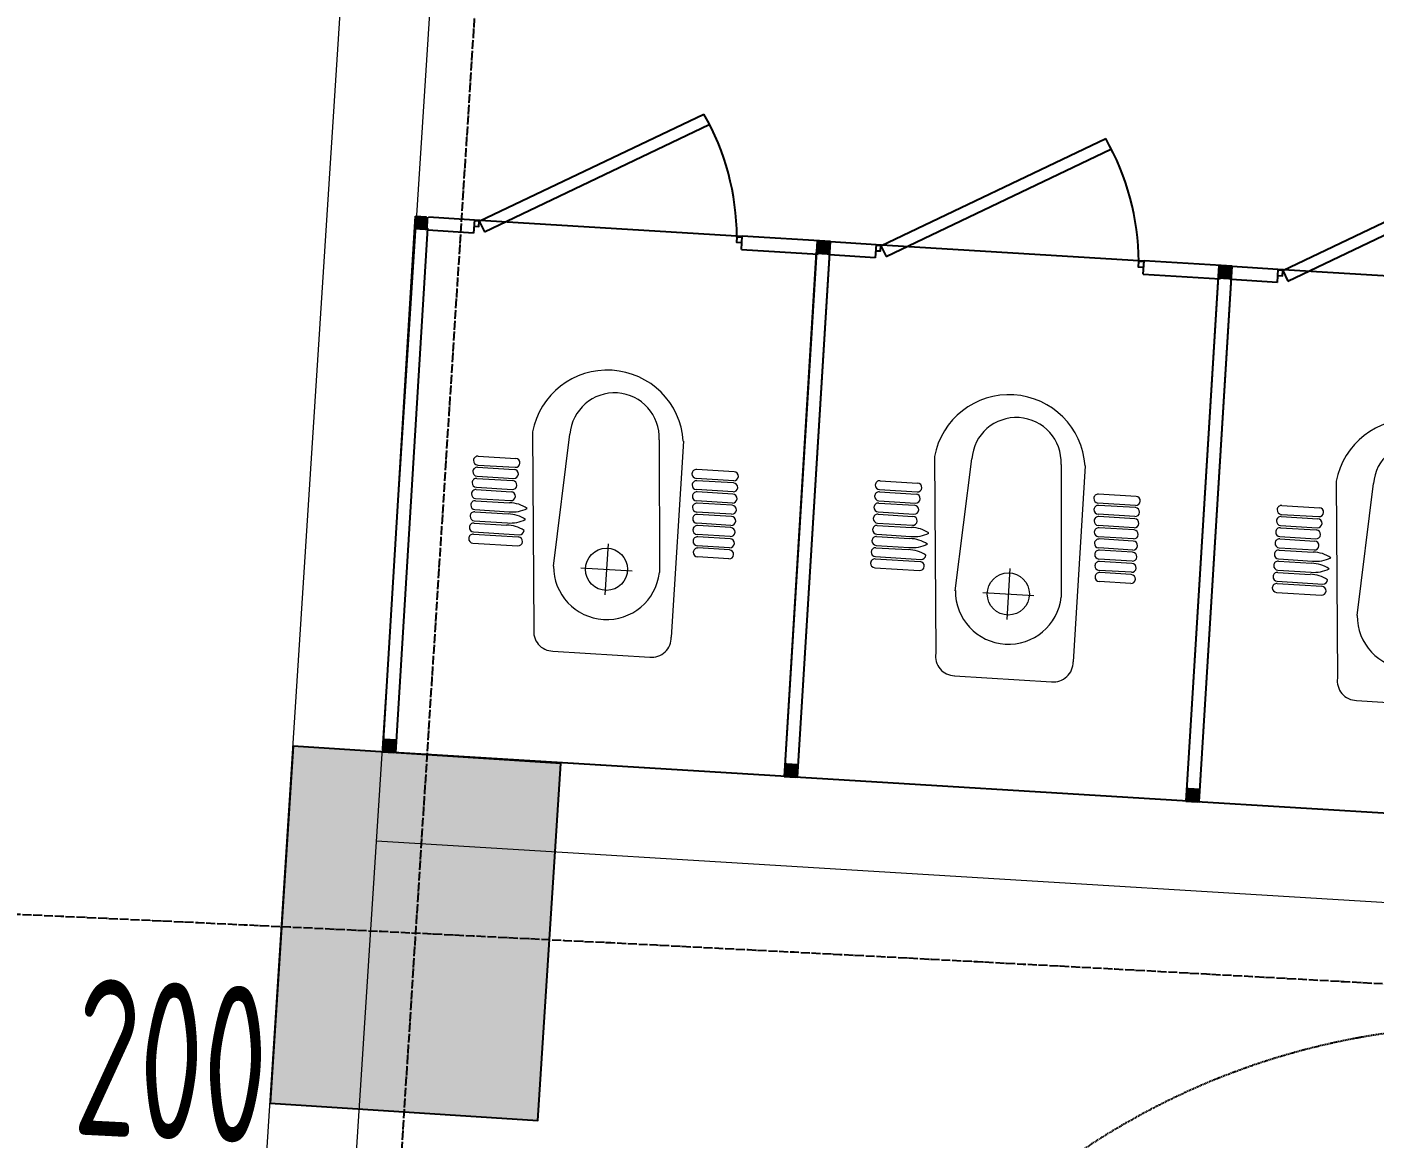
# Model space of a CAD drawing. Header units: millimetres. Extents: x 11677979 to 24947533, y -12764720 to -6308891.
# Drawn here: x 11792693 to 11795705, y -6390898 to -6388414 of the extents above; entities that cross this region are included whole.
import ezdxf

# ---------------------------------------------------------------- set-up
doc = ezdxf.new("R2010")
doc.units = ezdxf.units.MM
doc.header["$LTSCALE"] = 10
for name, pattern in [('A2-RD-F4$0$AUDIT_I_130807214254-2', [0]), ('A2-RG-AXIS$0$CENTER', [2, 1.25, -0.25, 0.25, -0.25]), ('A2-RG-AXIS$0$DOTE', [2.42, 2, -0.2, 0.02, -0.2]), ('A2-RI-F4$0$A2-RD-F4$0$AUDIT_I_130807214254-2', [0]), ('A2-RI-F4$0$A2-RG-AXIS$0$CENTER', [2, 1.25, -0.25, 0.25, -0.25]), ('A2-RI-F4$0$A2-RG-AXIS$0$DOTE', [2.42, 2, -0.2, 0.02, -0.2]), ('A2-RI-F4$0$A2-RV-F4$0$HIDDEN', [0.375, 0.25, -0.125]), ('A2-RV-F4$0$HIDDEN', [0.375, 0.25, -0.125])]:
    doc.linetypes.add(name, pattern=pattern)
for name, color, linetype in [('A2-RB-F4$0$$34$A-DIMS-100', 1, 'Continuous'), ('A2-RD-F4$0$A-1-1-X-toilel$0$A-FIXT', 55, 'Continuous'), ('A2-RD-F4$0$B1-WC-FIXT', 55, 'A2-RD-F4$0$AUDIT_I_130807214254-2'), ('A2-RG-AXIS$0$A-GRID', 1, 'A2-RG-AXIS$0$CENTER'), ('A2-RI-F4$0$A2-RB-F4$0$$34$A-DIMS-100', 1, 'Continuous'), ('A2-RI-F4$0$A2-RD-F4$0$A-1-1-X-toilel$0$A-FIXT', 55, 'Continuous'), ('A2-RI-F4$0$A2-RD-F4$0$B1-WC-FIXT', 55, 'A2-RI-F4$0$A2-RD-F4$0$AUDIT_I_130807214254-2'), ('A2-RI-F4$0$A2-RG-AXIS$0$A-GRID', 1, 'A2-RI-F4$0$A2-RG-AXIS$0$CENTER'), ('A2-RI-F4$0$A2-RS-F4$0$A-HATH-GRAY', 8, 'Continuous'), ('A2-RI-F4$0$A2-RS-F4$0$A-WALL-CONC', 6, 'Continuous'), ('A2-RI-F4$0$A2-RV-F4$0$A-SYMB', 4, 'Continuous'), ('A2-RS-F4$0$A-HATH-GRAY', 8, 'Continuous'), ('A2-RS-F4$0$A-WALL-CONC', 6, 'Continuous'), ('A2-RV-F4$0$A-SYMB', 4, 'Continuous')]:
    doc.layers.add(name, color=color, linetype=linetype)
doc.layers.add('A2-RI-F4$0$A-WALL', color=7, linetype='Continuous', lineweight=5)
doc.styles.add('A2-RB-F4$0$$0$XD2008', font='hzs.shx', dxfattribs={"width": 0.7, "bigfont": 'hztxt.shx'})
doc.styles.add('A2-RI-F4$0$A2-RB-F4$0$$0$XD2008', font='hzs.shx', dxfattribs={"width": 0.7, "bigfont": 'hztxt.shx'})
doc.dimstyles.new('A2-RB-F4$0$$0$XD100$0', dxfattribs={"dimscale": 100, "dimtxt": 3.5, "dimasz": 1, "dimexe": 1, "dimexo": 2, "dimgap": 0.5, "dimtad": 1, "dimdec": 0, "dimdsep": 46, "dimtxsty": 'A2-RB-F4$0$$0$XD2008', "dimblk1": 'A2-RB-F4$0$$20$_ArchTick', "dimblk2": 'A2-RB-F4$0$$20$_ArchTick', "dimsah": 1, "dimcen": 2.5, "dimclrt": 4, "dimaunit": 1, "dimadec": 0, "dimazin": 0, "dimtfac": 1, "dimtdec": 0, "dimtix": 1, "dimtmove": 2, "dimatfit": 3, "dimfxl": 0, "dimtolj": 1, "dimtzin": 0, "dimarcsym": 0})
doc.dimstyles.new('A2-RI-F4$0$A2-RB-F4$0$$0$XD100$0', dxfattribs={"dimscale": 100, "dimtxt": 3.5, "dimasz": 1, "dimexe": 1, "dimexo": 2, "dimgap": 0.5, "dimtad": 1, "dimdec": 0, "dimdsep": 46, "dimtxsty": 'A2-RI-F4$0$A2-RB-F4$0$$0$XD2008', "dimblk1": 'A2-RI-F4$0$A2-RB-F4$0$$20$_ArchTick', "dimblk2": 'A2-RI-F4$0$A2-RB-F4$0$$20$_ArchTick', "dimsah": 1, "dimcen": 2.5, "dimclrt": 4, "dimaunit": 1, "dimadec": 0, "dimazin": 0, "dimtfac": 1, "dimtdec": 0, "dimtix": 1, "dimtmove": 2, "dimatfit": 3, "dimfxl": 0, "dimtolj": 1, "dimtzin": 0, "dimarcsym": 0})

# ---------------------------------------------------------------- blocks, each defined once
blk = doc.blocks.new('A2-RV-F4')
at = {"layer": 'A2-RV-F4$0$A-SYMB', "linetype": 'A2-RV-F4$0$HIDDEN'}
blk.add_arc((11795967.8, -6392292.4), 1645.2, 90.8589, 261.7835, dxfattribs=at)
blk = doc.blocks.new('A2-RB-F4$0$$20$_ArchTick')
at = {"color": 0, "linetype": 'ByBlock', "const_width": 0.4}
blk.add_lwpolyline([(-0.5, -0.5), (0.5, 0.5)], dxfattribs=at)
blk = doc.blocks.new('*D133')
at = {"layer": 'A2-RB-F4$0$$34$A-DIMS-100', "color": 0, "lineweight": -2, "transparency": 16777216}
for p, q in [((11792974.1, -6391715.6), (11792996, -6391282.6)), ((11793173.5, -6391725.7), (11793195.3, -6391292.6)), ((11792990.9, -6391382.4), (11793190.3, -6391392.5))]:
    blk.add_line(p, q, dxfattribs=at)
at = {"layer": 'Defpoints', "color": 0, "transparency": 16777216}
for p in [(11793190.3, -6391392.5), (11792964, -6391915.4), (11793163.4, -6391925.4)]:
    blk.add_point(p, dxfattribs=at)
at = {"layer": 'A2-RB-F4$0$$34$A-DIMS-100', "color": 0, "lineweight": -2, "transparency": 16777216, "xscale": 100, "yscale": 100, "zscale": 100}
for p, rotation in [((11792990.9, -6391382.4), 177.1082182615403), ((11793190.3, -6391392.5), 357.1082182615403)]:
    blk.add_blockref('A2-RB-F4$0$$20$_ArchTick', p, dxfattribs=dict(at, rotation=rotation))
at = {"layer": 'A2-RB-F4$0$$34$A-DIMS-100', "color": 4, "transparency": 16777216, "insert": (11793016.3, -6390725.7), "char_height": 350, "attachment_point": 5, "rotation": 357.1082, "style": 'A2-RB-F4$0$$0$XD2008'}
blk.add_mtext('\\A1;200', dxfattribs=at)
blk = doc.blocks.new('A2-RD-F4$0$BI-W-db')
at = {"layer": 'A2-RD-F4$0$A-1-1-X-toilel$0$A-FIXT'}
for points in [[(-10400, 6726), (-10370, 6726), (-10400, 6756), (-10370, 6756)], [(-9230, 6726), (-9200, 6726), (-9230, 6756), (-9200, 6756)], [(-10400, 5826), (-10370, 5826), (-10400, 5856), (-10370, 5856)], [(-9230, 5826), (-9200, 5826), (-9230, 5856), (-9200, 5856)]]:
    blk.add_trace(points, dxfattribs=at)
at = {"layer": 'A2-RD-F4$0$B1-WC-FIXT'}
for p, q in [((-10400, 6755.9), (-10400, 6730.5)), ((-9200, 6755.9), (-10400, 6755.9)), ((-10400, 5851.4), (-10400, 6755.9)), ((-9200, 6755.9), (-9200, 6730.5)), ((-10400, 6726), (-9225.4, 6726)), ((-9230, 6623.5), (-9230, 6726)), ((-9200, 6726), (-9200, 6623.5)), ((-9200, 6623.5), (-9230, 6623.5)), ((-9202.6, 6612.6), (-9225.3, 6599.5)), ((-9225.3, 6599.5), (-8955.3, 6112.6)), ((-9202.6, 6612.6), (-8932.6, 6125.7)), ((-9230, 6023.5), (-9230, 5851.4)), ((-9230, 6023.5), (-9200, 6023.5)), ((-9200, 5826), (-9200, 6023.5)), ((-9225.4, 5856), (-10400, 5856)), ((-10400, 5851.4), (-10400, 5826)), ((-10400, 5826), (-10400, 5851.4)), ((-10400, 5826), (-9200, 5826))]:
    blk.add_line(p, q, dxfattribs=at)
at = {"layer": 'A2-RD-F4$0$B1-WC-FIXT', "color": 3}
blk.add_line((-9200, 6623.5), (-9200, 6023.5), dxfattribs=at)
at = {"layer": 'A2-RD-F4$0$B1-WC-FIXT', "lineweight": 13}
for p, q in [((-9911.9, 6592.4), (-9911.9, 6592.4)), ((-9901.9, 6582.4), (-9901.9, 6482)), ((-9896.9, 6582.4), (-9896.9, 6480.1)), ((-9886.9, 6592.4), (-9886.9, 6592.4)), ((-9876.9, 6582.4), (-9876.9, 6510)), ((-9871.9, 6582.4), (-9871.9, 6508)), ((-9861.9, 6592.4), (-9861.9, 6592.4)), ((-9851.9, 6582.4), (-9851.9, 6508)), ((-9846.9, 6582.4), (-9846.9, 6506.1)), ((-9836.9, 6592.4), (-9836.9, 6592.4)), ((-9826.9, 6582.4), (-9826.9, 6506.1)), ((-9821.9, 6582.4), (-9821.9, 6504.1)), ((-9811.9, 6592.4), (-9811.9, 6592.4)), ((-9801.9, 6582.4), (-9801.9, 6504.1)), ((-9796.9, 6582.4), (-9796.9, 6502.2)), ((-9786.9, 6592.4), (-9786.9, 6592.4)), ((-9776.9, 6582.4), (-9776.9, 6502.2)), ((-9771.9, 6582.4), (-9771.9, 6500.3)), ((-9761.9, 6592.4), (-9761.9, 6592.4)), ((-9751.9, 6582.4), (-9751.9, 6500.3)), ((-9746.9, 6582.4), (-9746.9, 6498.3)), ((-9736.9, 6592.4), (-9736.9, 6592.4)), ((-9726.9, 6582.4), (-9726.9, 6498.3)), ((-9811.9, 6494.1), (-9811.9, 6494.1)), ((-9786.9, 6492.2), (-9786.9, 6492.2)), ((-9761.9, 6490.3), (-9761.9, 6490.3)), ((-9736.9, 6488.3), (-9736.9, 6488.3)), ((-9665.6, 6464.5), (-10104.5, 6434.6)), ((-9911.9, 6472), (-9911.9, 6472)), ((-9886.9, 6472), (-9886.9, 6472)), ((-9886.9, 6470.1), (-9886.9, 6470.1)), ((-9861.9, 6472), (-9861.9, 6472)), ((-9861.9, 6468.1), (-9861.9, 6468.1)), ((-9836.9, 6466.2), (-9836.9, 6466.2)), ((-10152, 6389.2), (-10152, 6172.3)), ((-9962, 6399.4), (-9665.6, 6380.7)), ((-9962, 6337.9), (-9962, 6223.6)), ((-9904.8, 6280.7), (-10019.1, 6280.7)), ((-9665.6, 6180.7), (-9962, 6162.1)), ((-9665.6, 6126.8), (-10104.5, 6126.8)), ((-9911.9, 6089.5), (-9911.9, 6089.5)), ((-9911.9, 6089.5), (-9911.9, 6089.5)), ((-9886.9, 6091.4), (-9886.9, 6091.4)), ((-9886.9, 6091.4), (-9886.9, 6091.4)), ((-9886.9, 6089.5), (-9886.9, 6089.5)), ((-9886.9, 6089.5), (-9886.9, 6089.5)), ((-9861.9, 6093.4), (-9861.9, 6093.4)), ((-9861.9, 6093.4), (-9861.9, 6093.4)), ((-9861.9, 6089.5), (-9861.9, 6089.5)), ((-9861.9, 6089.5), (-9861.9, 6089.5)), ((-9846.9, 6009), (-9846.9, 6085.3)), ((-9846.9, 6009), (-9846.9, 6085.3)), ((-9836.9, 6095.3), (-9836.9, 6095.3)), ((-9836.9, 6095.3), (-9836.9, 6095.3)), ((-9826.9, 6009), (-9826.9, 6085.3)), ((-9826.9, 6009), (-9826.9, 6085.3)), ((-9821.9, 6009), (-9821.9, 6087.3)), ((-9821.9, 6009), (-9821.9, 6087.3)), ((-9811.9, 6097.3), (-9811.9, 6097.3)), ((-9811.9, 6097.3), (-9811.9, 6097.3)), ((-9801.9, 6009), (-9801.9, 6087.3)), ((-9801.9, 6009), (-9801.9, 6087.3)), ((-9796.9, 6009), (-9796.9, 6089.2)), ((-9796.9, 6009), (-9796.9, 6089.2)), ((-9786.9, 6099.2), (-9786.9, 6099.2)), ((-9786.9, 6099.2), (-9786.9, 6099.2)), ((-9776.9, 6009), (-9776.9, 6089.2)), ((-9776.9, 6009), (-9776.9, 6089.2)), ((-9771.9, 6009), (-9771.9, 6091.1)), ((-9771.9, 6009), (-9771.9, 6091.1)), ((-9761.9, 6101.1), (-9761.9, 6101.1)), ((-9761.9, 6101.1), (-9761.9, 6101.1)), ((-9751.9, 6009), (-9751.9, 6091.1)), ((-9751.9, 6009), (-9751.9, 6091.1)), ((-9746.9, 6009), (-9746.9, 6093.1)), ((-9746.9, 6009), (-9746.9, 6093.1)), ((-9736.9, 6103.1), (-9736.9, 6103.1)), ((-9736.9, 6103.1), (-9736.9, 6103.1)), ((-9726.9, 6009), (-9726.9, 6093.1)), ((-9726.9, 6009), (-9726.9, 6093.1)), ((-9921.9, 6009), (-9921.9, 6079.5)), ((-9921.9, 6009), (-9921.9, 6079.5)), ((-9901.9, 6009), (-9901.9, 6079.5)), ((-9901.9, 6009), (-9901.9, 6079.5)), ((-9896.9, 6009), (-9896.9, 6081.4)), ((-9896.9, 6009), (-9896.9, 6081.4)), ((-9876.9, 6009), (-9876.9, 6081.4)), ((-9876.9, 6009), (-9876.9, 6081.4)), ((-9871.9, 6009), (-9871.9, 6083.4)), ((-9871.9, 6009), (-9871.9, 6083.4)), ((-9851.9, 6009), (-9851.9, 6083.4)), ((-9851.9, 6009), (-9851.9, 6083.4)), ((-9911.9, 5999), (-9911.9, 5999)), ((-9911.9, 5999), (-9911.9, 5999)), ((-9886.9, 5999), (-9886.9, 5999)), ((-9886.9, 5999), (-9886.9, 5999)), ((-9861.9, 5999), (-9861.9, 5999)), ((-9861.9, 5999), (-9861.9, 5999)), ((-9836.9, 5999), (-9836.9, 5999)), ((-9836.9, 5999), (-9836.9, 5999)), ((-9811.9, 5999), (-9811.9, 5999)), ((-9811.9, 5999), (-9811.9, 5999)), ((-9786.9, 5999), (-9786.9, 5999)), ((-9786.9, 5999), (-9786.9, 5999)), ((-9761.9, 5999), (-9761.9, 5999)), ((-9761.9, 5999), (-9761.9, 5999)), ((-9736.9, 5999), (-9736.9, 5999)), ((-9736.9, 5999), (-9736.9, 5999))]:
    blk.add_line(p, q, dxfattribs=at)
at = {"layer": 'A2-RD-F4$0$B1-WC-FIXT'}
for points in [[(-9214.1, 6623.4), (-9214.1, 6612.6), (-9202.6, 6612.6), (-9202.6, 6623.4)], [(-9202.6, 6023.5), (-9202.6, 6035.5), (-9214.1, 6035.5), (-9214.1, 6023.5)]]:
    blk.add_lwpolyline(points, dxfattribs=at)
at = {"layer": 'A2-RD-F4$0$B1-WC-FIXT', "lineweight": 13}
blk.add_lwpolyline([(-9921.9, 6582.4), (-9921.9, 6482)], dxfattribs=at)
blk.add_circle((-9962, 6280.7), 47.1, dxfattribs=at)
for centre, radius, start, end in [((-9911.9, 6582.4), 10, 90, 180), ((-9911.9, 6582.4), 10, 0, 90), ((-9886.9, 6582.4), 10, 90, 180), ((-9886.9, 6582.4), 10, 0, 90), ((-9861.9, 6582.4), 10, 90, 180), ((-9861.9, 6582.4), 10, 0, 90), ((-9836.9, 6582.4), 10, 90, 180), ((-9836.9, 6582.4), 10, 0, 90), ((-9811.9, 6582.4), 10, 90, 180), ((-9811.9, 6582.4), 10, 0, 90), ((-9786.9, 6582.4), 10, 90, 180), ((-9786.9, 6582.4), 10, 0, 90), ((-9761.9, 6582.4), 10, 90, 180), ((-9761.9, 6582.4), 10, 0, 90), ((-9736.9, 6582.4), 10, 90, 180), ((-9736.9, 6582.4), 10, 0, 90), ((-9950.5, 6507.2), 73.7, 329.719, 2.1386), ((-9798.3, 6505.3), 73.7, 177.8589, 210.2789), ((-9925.5, 6505.3), 73.7, 329.719, 2.1386), ((-9773.3, 6503.3), 73.7, 177.8589, 210.2789), ((-9900.5, 6503.3), 73.7, 329.719, 2.1386), ((-9911.9, 6482), 10, 180, 270), ((-9911.9, 6482), 10, 270, 0), ((-9886.9, 6480.1), 10, 180, 270), ((-9811.9, 6504.1), 10, 180, 270), ((-9811.9, 6504.1), 10, 270, 0), ((-9786.9, 6502.2), 10, 180, 270), ((-9786.9, 6502.2), 10, 270, 0), ((-9761.9, 6500.3), 10, 180, 270), ((-9761.9, 6500.3), 10, 270, 0), ((-9736.9, 6498.3), 10, 180, 270), ((-9736.9, 6498.3), 10, 270, 0), ((-9687.2, 6295.7), 170.2, 277.271, 82.7287), ((-10108.2, 6391), 43.8, 85.1451, 182.4127), ((-9955.6, 6280.7), 118.8, 93.0487, 266.9513), ((-9667, 6280.7), 100, 270.775, 89.225), ((-10108.2, 6170.4), 43.8, 177.5873, 274.8549), ((-9911.9, 6079.5), 10, 90, 180), ((-9911.9, 6079.5), 10, 90, 180), ((-9911.9, 6079.5), 10, 0, 90), ((-9911.9, 6079.5), 10, 0, 90), ((-9886.9, 6081.4), 10, 90, 180), ((-9886.9, 6081.4), 10, 90, 180), ((-9886.9, 6081.4), 10, 0, 90), ((-9886.9, 6081.4), 10, 0, 90), ((-9861.9, 6083.4), 10, 90, 180), ((-9861.9, 6083.4), 10, 90, 180), ((-9861.9, 6083.4), 10, 0, 90), ((-9861.9, 6083.4), 10, 0, 90), ((-9836.9, 6085.3), 10, 90, 180), ((-9836.9, 6085.3), 10, 90, 180), ((-9836.9, 6085.3), 10, 0, 90), ((-9836.9, 6085.3), 10, 0, 90), ((-9811.9, 6087.3), 10, 90, 180), ((-9811.9, 6087.3), 10, 90, 180), ((-9811.9, 6087.3), 10, 0, 90), ((-9811.9, 6087.3), 10, 0, 90), ((-9786.9, 6089.2), 10, 90, 180), ((-9786.9, 6089.2), 10, 90, 180), ((-9786.9, 6089.2), 10, 0, 90), ((-9786.9, 6089.2), 10, 0, 90), ((-9761.9, 6091.1), 10, 90, 180), ((-9761.9, 6091.1), 10, 90, 180), ((-9761.9, 6091.1), 10, 0, 90), ((-9761.9, 6091.1), 10, 0, 90), ((-9736.9, 6093.1), 10, 90, 180), ((-9736.9, 6093.1), 10, 90, 180), ((-9736.9, 6093.1), 10, 0, 90), ((-9736.9, 6093.1), 10, 0, 90), ((-9911.9, 6009), 10, 180, 270), ((-9911.9, 6009), 10, 180, 270), ((-9911.9, 6009), 10, 270, 0), ((-9911.9, 6009), 10, 270, 0), ((-9886.9, 6009), 10, 180, 270), ((-9886.9, 6009), 10, 180, 270), ((-9886.9, 6009), 10, 270, 0), ((-9886.9, 6009), 10, 270, 0), ((-9861.9, 6009), 10, 180, 270), ((-9861.9, 6009), 10, 180, 270), ((-9861.9, 6009), 10, 270, 0), ((-9861.9, 6009), 10, 270, 0), ((-9836.9, 6009), 10, 180, 270), ((-9836.9, 6009), 10, 180, 270), ((-9836.9, 6009), 10, 270, 0), ((-9836.9, 6009), 10, 270, 0), ((-9811.9, 6009), 10, 180, 270), ((-9811.9, 6009), 10, 180, 270), ((-9811.9, 6009), 10, 270, 0), ((-9811.9, 6009), 10, 270, 0), ((-9786.9, 6009), 10, 180, 270), ((-9786.9, 6009), 10, 180, 270), ((-9786.9, 6009), 10, 270, 0), ((-9786.9, 6009), 10, 270, 0), ((-9761.9, 6009), 10, 180, 270), ((-9761.9, 6009), 10, 180, 270), ((-9761.9, 6009), 10, 270, 0), ((-9761.9, 6009), 10, 270, 0), ((-9736.9, 6009), 10, 180, 270), ((-9736.9, 6009), 10, 180, 270), ((-9736.9, 6009), 10, 270, 0), ((-9736.9, 6009), 10, 270, 0)]:
    blk.add_arc(centre, radius, start, end, dxfattribs=at)
at = {"layer": 'A2-RD-F4$0$B1-WC-FIXT'}
blk.add_arc((-9239.4, 6594), 559.9, 273.7719, 303.231, dxfattribs=at)
blk = doc.blocks.new('A2-RD-F4')
at = {"layer": 'A2-RD-F4$0$A-1-1-X-toilel$0$A-FIXT', "rotation": 86.48708378773983}
for p in [(11800867.9, -6380068.2), (11801766.2, -6380123.3), (11802664.5, -6380178.5)]:
    blk.add_blockref('A2-RD-F4$0$BI-W-db', p, dxfattribs=at)
blk = doc.blocks.new('A2-RG-AXIS')
at = {"layer": 'A2-RG-AXIS$0$A-GRID', "linetype": 'A2-RG-AXIS$0$DOTE'}
blk.add_line((11795338.9, -6362795.8), (11793349.7, -6393734.2), dxfattribs=at)
for radius in [313400, 308700, 304100]:
    blk.add_arc((11778730.7, -6694178.7), radius, 75.589285, 95.407644, dxfattribs=at)
blk = doc.blocks.new('A2-RI-F4$0$A2-RB-F4$0$$20$_ArchTick')
at = {"color": 0, "linetype": 'ByBlock', "const_width": 0.4}
blk.add_lwpolyline([(-0.5, -0.5), (0.5, 0.5)], dxfattribs=at)
blk = doc.blocks.new('*D658')
at = {"layer": 'A2-RI-F4$0$A2-RB-F4$0$$34$A-DIMS-100', "color": 0, "lineweight": -2, "transparency": 16777216}
for p, q in [((11792974.1, -6391715.6), (11792996, -6391282.6)), ((11793173.5, -6391725.7), (11793195.3, -6391292.6)), ((11792990.9, -6391382.4), (11793190.3, -6391392.5))]:
    blk.add_line(p, q, dxfattribs=at)
at = {"layer": 'Defpoints', "color": 0, "transparency": 16777216}
for p in [(11793190.3, -6391392.5), (11792964, -6391915.4), (11793163.4, -6391925.4)]:
    blk.add_point(p, dxfattribs=at)
at = {"layer": 'A2-RI-F4$0$A2-RB-F4$0$$34$A-DIMS-100', "color": 0, "lineweight": -2, "transparency": 16777216, "xscale": 100, "yscale": 100, "zscale": 100}
for p, rotation in [((11792990.9, -6391382.4), 177.1082182615403), ((11793190.3, -6391392.5), 357.1082182615403)]:
    blk.add_blockref('A2-RI-F4$0$A2-RB-F4$0$$20$_ArchTick', p, dxfattribs=dict(at, rotation=rotation))
at = {"layer": 'A2-RI-F4$0$A2-RB-F4$0$$34$A-DIMS-100', "color": 4, "transparency": 16777216, "insert": (11793016.3, -6390725.7), "char_height": 350, "attachment_point": 5, "rotation": 357.1082, "style": 'A2-RI-F4$0$A2-RB-F4$0$$0$XD2008'}
blk.add_mtext('\\A1;200', dxfattribs=at)
blk = doc.blocks.new('A2-RI-F4$0$A2-RD-F4$0$BI-W-db')
at = {"layer": 'A2-RI-F4$0$A2-RD-F4$0$A-1-1-X-toilel$0$A-FIXT'}
for points in [[(-10400, 6726), (-10370, 6726), (-10400, 6756), (-10370, 6756)], [(-9230, 6726), (-9200, 6726), (-9230, 6756), (-9200, 6756)], [(-10400, 5826), (-10370, 5826), (-10400, 5856), (-10370, 5856)], [(-9230, 5826), (-9200, 5826), (-9230, 5856), (-9200, 5856)]]:
    blk.add_trace(points, dxfattribs=at)
at = {"layer": 'A2-RI-F4$0$A2-RD-F4$0$B1-WC-FIXT'}
for p, q in [((-10400, 6755.9), (-10400, 6730.5)), ((-9200, 6755.9), (-10400, 6755.9)), ((-10400, 5851.4), (-10400, 6755.9)), ((-9200, 6755.9), (-9200, 6730.5)), ((-10400, 6726), (-9225.4, 6726)), ((-9230, 6623.5), (-9230, 6726)), ((-9200, 6726), (-9200, 6623.5)), ((-9200, 6623.5), (-9230, 6623.5)), ((-9202.6, 6612.6), (-9225.3, 6599.5)), ((-9225.3, 6599.5), (-8955.3, 6112.6)), ((-9202.6, 6612.6), (-8932.6, 6125.7)), ((-9230, 6023.5), (-9230, 5851.4)), ((-9230, 6023.5), (-9200, 6023.5)), ((-9200, 5826), (-9200, 6023.5)), ((-9225.4, 5856), (-10400, 5856)), ((-10400, 5851.4), (-10400, 5826)), ((-10400, 5826), (-10400, 5851.4)), ((-10400, 5826), (-9200, 5826))]:
    blk.add_line(p, q, dxfattribs=at)
at = {"layer": 'A2-RI-F4$0$A2-RD-F4$0$B1-WC-FIXT', "color": 3}
blk.add_line((-9200, 6623.5), (-9200, 6023.5), dxfattribs=at)
at = {"layer": 'A2-RI-F4$0$A2-RD-F4$0$B1-WC-FIXT', "lineweight": 13}
for p, q in [((-9911.9, 6592.4), (-9911.9, 6592.4)), ((-9901.9, 6582.4), (-9901.9, 6482)), ((-9896.9, 6582.4), (-9896.9, 6480.1)), ((-9886.9, 6592.4), (-9886.9, 6592.4)), ((-9876.9, 6582.4), (-9876.9, 6510)), ((-9871.9, 6582.4), (-9871.9, 6508)), ((-9861.9, 6592.4), (-9861.9, 6592.4)), ((-9851.9, 6582.4), (-9851.9, 6508)), ((-9846.9, 6582.4), (-9846.9, 6506.1)), ((-9836.9, 6592.4), (-9836.9, 6592.4)), ((-9826.9, 6582.4), (-9826.9, 6506.1)), ((-9821.9, 6582.4), (-9821.9, 6504.1)), ((-9811.9, 6592.4), (-9811.9, 6592.4)), ((-9801.9, 6582.4), (-9801.9, 6504.1)), ((-9796.9, 6582.4), (-9796.9, 6502.2)), ((-9786.9, 6592.4), (-9786.9, 6592.4)), ((-9776.9, 6582.4), (-9776.9, 6502.2)), ((-9771.9, 6582.4), (-9771.9, 6500.3)), ((-9761.9, 6592.4), (-9761.9, 6592.4)), ((-9751.9, 6582.4), (-9751.9, 6500.3)), ((-9746.9, 6582.4), (-9746.9, 6498.3)), ((-9736.9, 6592.4), (-9736.9, 6592.4)), ((-9726.9, 6582.4), (-9726.9, 6498.3)), ((-9811.9, 6494.1), (-9811.9, 6494.1)), ((-9786.9, 6492.2), (-9786.9, 6492.2)), ((-9761.9, 6490.3), (-9761.9, 6490.3)), ((-9736.9, 6488.3), (-9736.9, 6488.3)), ((-9665.6, 6464.5), (-10104.5, 6434.6)), ((-9911.9, 6472), (-9911.9, 6472)), ((-9886.9, 6472), (-9886.9, 6472)), ((-9886.9, 6470.1), (-9886.9, 6470.1)), ((-9861.9, 6472), (-9861.9, 6472)), ((-9861.9, 6468.1), (-9861.9, 6468.1)), ((-9836.9, 6466.2), (-9836.9, 6466.2)), ((-10152, 6389.2), (-10152, 6172.3)), ((-9962, 6399.4), (-9665.6, 6380.7)), ((-9962, 6337.9), (-9962, 6223.6)), ((-9904.8, 6280.7), (-10019.1, 6280.7)), ((-9665.6, 6180.7), (-9962, 6162.1)), ((-9665.6, 6126.8), (-10104.5, 6126.8)), ((-9911.9, 6089.5), (-9911.9, 6089.5)), ((-9911.9, 6089.5), (-9911.9, 6089.5)), ((-9886.9, 6091.4), (-9886.9, 6091.4)), ((-9886.9, 6091.4), (-9886.9, 6091.4)), ((-9886.9, 6089.5), (-9886.9, 6089.5)), ((-9886.9, 6089.5), (-9886.9, 6089.5)), ((-9861.9, 6093.4), (-9861.9, 6093.4)), ((-9861.9, 6093.4), (-9861.9, 6093.4)), ((-9861.9, 6089.5), (-9861.9, 6089.5)), ((-9861.9, 6089.5), (-9861.9, 6089.5)), ((-9846.9, 6009), (-9846.9, 6085.3)), ((-9846.9, 6009), (-9846.9, 6085.3)), ((-9836.9, 6095.3), (-9836.9, 6095.3)), ((-9836.9, 6095.3), (-9836.9, 6095.3)), ((-9826.9, 6009), (-9826.9, 6085.3)), ((-9826.9, 6009), (-9826.9, 6085.3)), ((-9821.9, 6009), (-9821.9, 6087.3)), ((-9821.9, 6009), (-9821.9, 6087.3)), ((-9811.9, 6097.3), (-9811.9, 6097.3)), ((-9811.9, 6097.3), (-9811.9, 6097.3)), ((-9801.9, 6009), (-9801.9, 6087.3)), ((-9801.9, 6009), (-9801.9, 6087.3)), ((-9796.9, 6009), (-9796.9, 6089.2)), ((-9796.9, 6009), (-9796.9, 6089.2)), ((-9786.9, 6099.2), (-9786.9, 6099.2)), ((-9786.9, 6099.2), (-9786.9, 6099.2)), ((-9776.9, 6009), (-9776.9, 6089.2)), ((-9776.9, 6009), (-9776.9, 6089.2)), ((-9771.9, 6009), (-9771.9, 6091.1)), ((-9771.9, 6009), (-9771.9, 6091.1)), ((-9761.9, 6101.1), (-9761.9, 6101.1)), ((-9761.9, 6101.1), (-9761.9, 6101.1)), ((-9751.9, 6009), (-9751.9, 6091.1)), ((-9751.9, 6009), (-9751.9, 6091.1)), ((-9746.9, 6009), (-9746.9, 6093.1)), ((-9746.9, 6009), (-9746.9, 6093.1)), ((-9736.9, 6103.1), (-9736.9, 6103.1)), ((-9736.9, 6103.1), (-9736.9, 6103.1)), ((-9726.9, 6009), (-9726.9, 6093.1)), ((-9726.9, 6009), (-9726.9, 6093.1)), ((-9921.9, 6009), (-9921.9, 6079.5)), ((-9921.9, 6009), (-9921.9, 6079.5)), ((-9901.9, 6009), (-9901.9, 6079.5)), ((-9901.9, 6009), (-9901.9, 6079.5)), ((-9896.9, 6009), (-9896.9, 6081.4)), ((-9896.9, 6009), (-9896.9, 6081.4)), ((-9876.9, 6009), (-9876.9, 6081.4)), ((-9876.9, 6009), (-9876.9, 6081.4)), ((-9871.9, 6009), (-9871.9, 6083.4)), ((-9871.9, 6009), (-9871.9, 6083.4)), ((-9851.9, 6009), (-9851.9, 6083.4)), ((-9851.9, 6009), (-9851.9, 6083.4)), ((-9911.9, 5999), (-9911.9, 5999)), ((-9911.9, 5999), (-9911.9, 5999)), ((-9886.9, 5999), (-9886.9, 5999)), ((-9886.9, 5999), (-9886.9, 5999)), ((-9861.9, 5999), (-9861.9, 5999)), ((-9861.9, 5999), (-9861.9, 5999)), ((-9836.9, 5999), (-9836.9, 5999)), ((-9836.9, 5999), (-9836.9, 5999)), ((-9811.9, 5999), (-9811.9, 5999)), ((-9811.9, 5999), (-9811.9, 5999)), ((-9786.9, 5999), (-9786.9, 5999)), ((-9786.9, 5999), (-9786.9, 5999)), ((-9761.9, 5999), (-9761.9, 5999)), ((-9761.9, 5999), (-9761.9, 5999)), ((-9736.9, 5999), (-9736.9, 5999)), ((-9736.9, 5999), (-9736.9, 5999))]:
    blk.add_line(p, q, dxfattribs=at)
at = {"layer": 'A2-RI-F4$0$A2-RD-F4$0$B1-WC-FIXT'}
for points in [[(-9214.1, 6623.4), (-9214.1, 6612.6), (-9202.6, 6612.6), (-9202.6, 6623.4)], [(-9202.6, 6023.5), (-9202.6, 6035.5), (-9214.1, 6035.5), (-9214.1, 6023.5)]]:
    blk.add_lwpolyline(points, dxfattribs=at)
at = {"layer": 'A2-RI-F4$0$A2-RD-F4$0$B1-WC-FIXT', "lineweight": 13}
blk.add_lwpolyline([(-9921.9, 6582.4), (-9921.9, 6482)], dxfattribs=at)
blk.add_circle((-9962, 6280.7), 47.1, dxfattribs=at)
for centre, radius, start, end in [((-9911.9, 6582.4), 10, 90, 180), ((-9911.9, 6582.4), 10, 0, 90), ((-9886.9, 6582.4), 10, 90, 180), ((-9886.9, 6582.4), 10, 0, 90), ((-9861.9, 6582.4), 10, 90, 180), ((-9861.9, 6582.4), 10, 0, 90), ((-9836.9, 6582.4), 10, 90, 180), ((-9836.9, 6582.4), 10, 0, 90), ((-9811.9, 6582.4), 10, 90, 180), ((-9811.9, 6582.4), 10, 0, 90), ((-9786.9, 6582.4), 10, 90, 180), ((-9786.9, 6582.4), 10, 0, 90), ((-9761.9, 6582.4), 10, 90, 180), ((-9761.9, 6582.4), 10, 0, 90), ((-9736.9, 6582.4), 10, 90, 180), ((-9736.9, 6582.4), 10, 0, 90), ((-9950.5, 6507.2), 73.7, 329.719, 2.1386), ((-9798.3, 6505.3), 73.7, 177.8589, 210.2789), ((-9925.5, 6505.3), 73.7, 329.719, 2.1386), ((-9773.3, 6503.3), 73.7, 177.8589, 210.2789), ((-9900.5, 6503.3), 73.7, 329.719, 2.1386), ((-9911.9, 6482), 10, 180, 270), ((-9911.9, 6482), 10, 270, 0), ((-9886.9, 6480.1), 10, 180, 270), ((-9811.9, 6504.1), 10, 180, 270), ((-9811.9, 6504.1), 10, 270, 0), ((-9786.9, 6502.2), 10, 180, 270), ((-9786.9, 6502.2), 10, 270, 0), ((-9761.9, 6500.3), 10, 180, 270), ((-9761.9, 6500.3), 10, 270, 0), ((-9736.9, 6498.3), 10, 180, 270), ((-9736.9, 6498.3), 10, 270, 0), ((-9687.2, 6295.7), 170.2, 277.271, 82.7287), ((-10108.2, 6391), 43.8, 85.1451, 182.4127), ((-9955.6, 6280.7), 118.8, 93.0487, 266.9513), ((-9667, 6280.7), 100, 270.775, 89.225), ((-10108.2, 6170.4), 43.8, 177.5873, 274.8549), ((-9911.9, 6079.5), 10, 90, 180), ((-9911.9, 6079.5), 10, 90, 180), ((-9911.9, 6079.5), 10, 0, 90), ((-9911.9, 6079.5), 10, 0, 90), ((-9886.9, 6081.4), 10, 90, 180), ((-9886.9, 6081.4), 10, 90, 180), ((-9886.9, 6081.4), 10, 0, 90), ((-9886.9, 6081.4), 10, 0, 90), ((-9861.9, 6083.4), 10, 90, 180), ((-9861.9, 6083.4), 10, 90, 180), ((-9861.9, 6083.4), 10, 0, 90), ((-9861.9, 6083.4), 10, 0, 90), ((-9836.9, 6085.3), 10, 90, 180), ((-9836.9, 6085.3), 10, 90, 180), ((-9836.9, 6085.3), 10, 0, 90), ((-9836.9, 6085.3), 10, 0, 90), ((-9811.9, 6087.3), 10, 90, 180), ((-9811.9, 6087.3), 10, 90, 180), ((-9811.9, 6087.3), 10, 0, 90), ((-9811.9, 6087.3), 10, 0, 90), ((-9786.9, 6089.2), 10, 90, 180), ((-9786.9, 6089.2), 10, 90, 180), ((-9786.9, 6089.2), 10, 0, 90), ((-9786.9, 6089.2), 10, 0, 90), ((-9761.9, 6091.1), 10, 90, 180), ((-9761.9, 6091.1), 10, 90, 180), ((-9761.9, 6091.1), 10, 0, 90), ((-9761.9, 6091.1), 10, 0, 90), ((-9736.9, 6093.1), 10, 90, 180), ((-9736.9, 6093.1), 10, 90, 180), ((-9736.9, 6093.1), 10, 0, 90), ((-9736.9, 6093.1), 10, 0, 90), ((-9911.9, 6009), 10, 180, 270), ((-9911.9, 6009), 10, 180, 270), ((-9911.9, 6009), 10, 270, 0), ((-9911.9, 6009), 10, 270, 0), ((-9886.9, 6009), 10, 180, 270), ((-9886.9, 6009), 10, 180, 270), ((-9886.9, 6009), 10, 270, 0), ((-9886.9, 6009), 10, 270, 0), ((-9861.9, 6009), 10, 180, 270), ((-9861.9, 6009), 10, 180, 270), ((-9861.9, 6009), 10, 270, 0), ((-9861.9, 6009), 10, 270, 0), ((-9836.9, 6009), 10, 180, 270), ((-9836.9, 6009), 10, 180, 270), ((-9836.9, 6009), 10, 270, 0), ((-9836.9, 6009), 10, 270, 0), ((-9811.9, 6009), 10, 180, 270), ((-9811.9, 6009), 10, 180, 270), ((-9811.9, 6009), 10, 270, 0), ((-9811.9, 6009), 10, 270, 0), ((-9786.9, 6009), 10, 180, 270), ((-9786.9, 6009), 10, 180, 270), ((-9786.9, 6009), 10, 270, 0), ((-9786.9, 6009), 10, 270, 0), ((-9761.9, 6009), 10, 180, 270), ((-9761.9, 6009), 10, 180, 270), ((-9761.9, 6009), 10, 270, 0), ((-9761.9, 6009), 10, 270, 0), ((-9736.9, 6009), 10, 180, 270), ((-9736.9, 6009), 10, 180, 270), ((-9736.9, 6009), 10, 270, 0), ((-9736.9, 6009), 10, 270, 0)]:
    blk.add_arc(centre, radius, start, end, dxfattribs=at)
at = {"layer": 'A2-RI-F4$0$A2-RD-F4$0$B1-WC-FIXT'}
blk.add_arc((-9239.4, 6594), 559.9, 273.7719, 303.231, dxfattribs=at)
blk = doc.blocks.new('A2-RI-F4$0$A2-RD-F4')
at = {"layer": 'A2-RI-F4$0$A2-RD-F4$0$A-1-1-X-toilel$0$A-FIXT', "rotation": 86.48708378773983}
for p in [(11800867.9, -6380068.2), (11801766.2, -6380123.3), (11802664.5, -6380178.5)]:
    blk.add_blockref('A2-RI-F4$0$A2-RD-F4$0$BI-W-db', p, dxfattribs=at)
blk = doc.blocks.new('A2-RI-F4$0$A2-RG-AXIS')
at = {"layer": 'A2-RI-F4$0$A2-RG-AXIS$0$A-GRID', "linetype": 'A2-RI-F4$0$A2-RG-AXIS$0$DOTE'}
blk.add_line((11795338.9, -6362795.8), (11793349.7, -6393734.2), dxfattribs=at)
for radius in [313400, 308700, 304100]:
    blk.add_arc((11778730.7, -6694178.7), radius, 75.589285, 95.407644, dxfattribs=at)
blk = doc.blocks.new('A2-RI-F4$0$A2-RS-F4')
at = {"layer": 'A2-RI-F4$0$A2-RS-F4$0$A-HATH-GRAY', "ltscale": 3}
h = blk.add_hatch(color=256, dxfattribs=at)
h.paths.add_polyline_path([(11780370.9, -6378132.8), (11781370.9, -6378139.6), (11781379.7, -6376839.6), (11780379.7, -6376832.8)])
h.paths.add_polyline_path([(11771295.3, -6378216.2), (11772295, -6378194.3), (11772266.5, -6376894.6), (11771266.7, -6376916.1)])
h.paths.add_polyline_path([(11789445.2, -6378310.2), (11790444.5, -6378345.7), (11790490.7, -6377046.5), (11789491.3, -6377010.6)])
h.paths.add_polyline_path([(11794061, -6377995.6), (11794659.8, -6378034.1), (11794711.1, -6377235.6), (11794112.3, -6377197.1)])
h.paths.add_polyline_path([(11762225.8, -6378560), (11763224.5, -6378509.3), (11763158.6, -6377210.6), (11762159.9, -6377261.3)])
h.paths.add_polyline_path([(11756037.9, -6378647), (11756835.4, -6378583.6), (11756756.1, -6377586.7), (11755958.6, -6377650.1)])
h.paths.add_polyline_path([(11801644.4, -6378461.8), (11802243.1, -6378500.3), (11802294.5, -6377701.9), (11801695.7, -6377663.4)])
h.paths.add_polyline_path([(11751541.3, -6379498.7), (11752338.8, -6379435.3), (11752219.8, -6377940), (11751422.4, -6378003.4)])
h.paths.add_polyline_path([(11807663.9, -6379405.7), (11808460.5, -6379479.9), (11808571.8, -6378285.1), (11807775.3, -6378210.6)])
h.paths.add_polyline_path([(11816584.8, -6380403.2), (11817577.3, -6380525.1), (11817735.8, -6379234.7), (11816743.2, -6379112.9)])
h.paths.add_polyline_path([(11825579.4, -6381618.6), (11826568.2, -6381768.4), (11826762.9, -6380483.1), (11825774.2, -6380333.3)])
h.paths.add_polyline_path([(11793833.2, -6381538.6), (11794432, -6381577.1), (11794483.3, -6380778.7), (11793884.5, -6380740.2)])
h.paths.add_polyline_path([(11801416.6, -6382004.6), (11802015.3, -6382043.1), (11802066.7, -6381244.7), (11801467.9, -6381206.2)])
h.paths.add_polyline_path([(11834536.4, -6383084.9), (11835520.4, -6383263), (11835752, -6381983.8), (11834767.9, -6381805.7)])
h.paths.add_polyline_path([(11843441.7, -6384836.8), (11844420.2, -6385043.1), (11844688.3, -6383771), (11843709.9, -6383564.7)])
h.paths.add_polyline_path([(11849706.8, -6386047.7), (11850486.4, -6386227.4), (11850720.8, -6385255.2), (11849941.2, -6385075.5)])
h.paths.add_polyline_path([(11756683.4, -6386771.7), (11757480.7, -6386706.4), (11757402.3, -6385711.3), (11756604.9, -6385774.7)])
h.paths.add_polyline_path([(11752167.8, -6387373.9), (11752965.3, -6387310.5), (11752846.3, -6385815.2), (11752048.8, -6385878.6)])
h.paths.add_polyline_path([(11854131.9, -6387106.5), (11854911.5, -6387286.2), (11855145.9, -6386314), (11854366.3, -6386134.3)])
h.paths.add_polyline_path([(11793236.4, -6390820.6), (11793835.2, -6390859), (11793886.5, -6390060.7), (11793287.7, -6390022.2)])
h.paths.add_polyline_path([(11800819.8, -6391285.9), (11801418.6, -6391324.4), (11801469.9, -6390525.9), (11800871.2, -6390487.4)])
h.paths.add_polyline_path([(11847832.2, -6393825.3), (11848611.8, -6394005), (11848846.2, -6393032.8), (11848066.6, -6392853.1)])
h.paths.add_polyline_path([(11780263.2, -6394032.4), (11781263.2, -6394039.2), (11781272, -6392739.2), (11780272, -6392732.1)])
h.paths.add_polyline_path([(11771644.2, -6394112.4), (11772644, -6394090.4), (11772615.4, -6392790.7), (11771615.7, -6392812.3)])
h.paths.add_polyline_path([(11788881, -6394200.2), (11789880.4, -6394235.7), (11789926.5, -6392936.5), (11788927.1, -6392900.6)])
h.paths.add_polyline_path([(11793008.6, -6394363.6), (11793607.4, -6394402.1), (11793658.7, -6393603.7), (11793059.9, -6393565.2)])
h.paths.add_polyline_path([(11763031, -6394439.6), (11764029.7, -6394388.9), (11763963.9, -6393090.2), (11762965.1, -6393140.9)])
h.paths.add_polyline_path([(11757322.6, -6394796.6), (11758120, -6394731.3), (11758040.8, -6393736.3), (11757243.3, -6393799.7)])
h.paths.add_polyline_path([(11800592, -6394828.7), (11801190.8, -6394867.2), (11801242.1, -6394068.8), (11800643.4, -6394030.3)])
h.paths.add_polyline_path([(11852257.4, -6394883.9), (11853037, -6395063.6), (11853271.3, -6394091.4), (11852491.7, -6393911.7)])
h.paths.add_polyline_path([(11752786.3, -6395149.5), (11753583.8, -6395086), (11753464.9, -6393590.8), (11752667.4, -6393654.2)])
h.paths.add_polyline_path([(11806188.5, -6395237.1), (11806985.1, -6395311.3), (11807096.4, -6394116.5), (11806299.9, -6394042)])
h.paths.add_polyline_path([(11814655.7, -6396186), (11815648.4, -6396307.3), (11815806.1, -6395016.9), (11814813.5, -6394895.6)])
h.paths.add_polyline_path([(11823197.5, -6397340.4), (11824186.2, -6397490.2), (11824381, -6396204.9), (11823392.2, -6396055.1)])
h.paths.add_polyline_path([(11831681.6, -6398728.6), (11832663, -6398920.7), (11832912.6, -6397644.9), (11831931.2, -6397452.8)])
h.paths.add_polyline_path([(11840164, -6400382.5), (11841142.5, -6400588.8), (11841410.7, -6399316.8), (11840432.2, -6399110.5)])
edge = h.paths.add_edge_path()
edge.add_arc((11780719.1, -6400485.4), 450, 0, 360)
edge = h.paths.add_edge_path()
edge.add_arc((11772285.6, -6400549.4), 450, 0, 360)
edge = h.paths.add_edge_path()
edge.add_arc((11789151.8, -6400663.7), 450, 0, 360)
edge = h.paths.add_edge_path()
edge.add_arc((11763857, -6400855.6), 450, 0, 360)
h.paths.add_polyline_path([(11845945.9, -6401651.6), (11846725.5, -6401831.2), (11846959.8, -6400859), (11846180.2, -6400679.3)])
edge = h.paths.add_edge_path()
edge.add_arc((11797575.5, -6401083.9), 450, 0, 360)
edge = h.paths.add_edge_path()
edge.add_arc((11755440.6, -6401403.6), 450.5, 0, 360)
edge = h.paths.add_edge_path()
edge.add_arc((11805983.7, -6401745.9), 450, 0, 360)
h.paths.add_polyline_path([(11850371.1, -6402710), (11851150.7, -6402889.7), (11851385, -6401917.5), (11850605.5, -6401737.8)])
edge = h.paths.add_edge_path()
edge.add_arc((11814369.4, -6402649), 450, 0, 360)
edge = h.paths.add_edge_path()
edge.add_arc((11822725.7, -6403792.5), 450, 0, 360)
edge = h.paths.add_edge_path()
edge.add_arc((11831045.7, -6405175.5), 450, 0, 360)
edge = h.paths.add_edge_path()
edge.add_arc((11839322.6, -6406796.9), 450.5, 0, 360)
edge = h.paths.add_edge_path()
edge.add_arc((11847549.5, -6408655.2), 450.5, 0, 360)
at = {"layer": 'A2-RI-F4$0$A2-RS-F4$0$A-WALL-CONC'}
blk.add_3dface([(11793236.4, -6390820.6), (11793835.2, -6390859), (11793886.5, -6390060.7), (11793287.7, -6390022.2)], dxfattribs=at)
blk = doc.blocks.new('A2-RI-F4$0$A2-RV-F4')
at = {"layer": 'A2-RI-F4$0$A2-RV-F4$0$A-SYMB', "linetype": 'A2-RI-F4$0$A2-RV-F4$0$HIDDEN'}
blk.add_arc((11795967.8, -6392292.4), 1645.2, 90.8589, 261.7835, dxfattribs=at)
blk = doc.blocks.new('A2-RS-F4')
at = {"layer": 'A2-RS-F4$0$A-HATH-GRAY', "ltscale": 3}
h = blk.add_hatch(color=256, dxfattribs=at)
h.paths.add_polyline_path([(11780370.9, -6378132.8), (11781370.9, -6378139.6), (11781379.7, -6376839.6), (11780379.7, -6376832.8)])
h.paths.add_polyline_path([(11771295.3, -6378216.2), (11772295, -6378194.3), (11772266.5, -6376894.6), (11771266.7, -6376916.1)])
h.paths.add_polyline_path([(11789445.2, -6378310.2), (11790444.5, -6378345.7), (11790490.7, -6377046.5), (11789491.3, -6377010.6)])
h.paths.add_polyline_path([(11794061, -6377995.6), (11794659.8, -6378034.1), (11794711.1, -6377235.6), (11794112.3, -6377197.1)])
h.paths.add_polyline_path([(11762225.8, -6378560), (11763224.5, -6378509.3), (11763158.6, -6377210.6), (11762159.9, -6377261.3)])
h.paths.add_polyline_path([(11756037.9, -6378647), (11756835.4, -6378583.6), (11756756.1, -6377586.7), (11755958.6, -6377650.1)])
h.paths.add_polyline_path([(11801644.4, -6378461.8), (11802243.1, -6378500.3), (11802294.5, -6377701.9), (11801695.7, -6377663.4)])
h.paths.add_polyline_path([(11751541.3, -6379498.7), (11752338.8, -6379435.3), (11752219.8, -6377940), (11751422.4, -6378003.4)])
h.paths.add_polyline_path([(11807663.9, -6379405.7), (11808460.5, -6379479.9), (11808571.8, -6378285.1), (11807775.3, -6378210.6)])
h.paths.add_polyline_path([(11816584.8, -6380403.2), (11817577.3, -6380525.1), (11817735.8, -6379234.7), (11816743.2, -6379112.9)])
h.paths.add_polyline_path([(11825579.4, -6381618.6), (11826568.2, -6381768.4), (11826762.9, -6380483.1), (11825774.2, -6380333.3)])
h.paths.add_polyline_path([(11793833.2, -6381538.6), (11794432, -6381577.1), (11794483.3, -6380778.7), (11793884.5, -6380740.2)])
h.paths.add_polyline_path([(11801416.6, -6382004.6), (11802015.3, -6382043.1), (11802066.7, -6381244.7), (11801467.9, -6381206.2)])
h.paths.add_polyline_path([(11834536.4, -6383084.9), (11835520.4, -6383263), (11835752, -6381983.8), (11834767.9, -6381805.7)])
h.paths.add_polyline_path([(11843441.7, -6384836.8), (11844420.2, -6385043.1), (11844688.3, -6383771), (11843709.9, -6383564.7)])
h.paths.add_polyline_path([(11849706.8, -6386047.7), (11850486.4, -6386227.4), (11850720.8, -6385255.2), (11849941.2, -6385075.5)])
h.paths.add_polyline_path([(11756683.4, -6386771.7), (11757480.7, -6386706.4), (11757402.3, -6385711.3), (11756604.9, -6385774.7)])
h.paths.add_polyline_path([(11752167.8, -6387373.9), (11752965.3, -6387310.5), (11752846.3, -6385815.2), (11752048.8, -6385878.6)])
h.paths.add_polyline_path([(11854131.9, -6387106.5), (11854911.5, -6387286.2), (11855145.9, -6386314), (11854366.3, -6386134.3)])
h.paths.add_polyline_path([(11793236.4, -6390820.6), (11793835.2, -6390859), (11793886.5, -6390060.7), (11793287.7, -6390022.2)])
h.paths.add_polyline_path([(11800819.8, -6391285.9), (11801418.6, -6391324.4), (11801469.9, -6390525.9), (11800871.2, -6390487.4)])
h.paths.add_polyline_path([(11847832.2, -6393825.3), (11848611.8, -6394005), (11848846.2, -6393032.8), (11848066.6, -6392853.1)])
h.paths.add_polyline_path([(11780263.2, -6394032.4), (11781263.2, -6394039.2), (11781272, -6392739.2), (11780272, -6392732.1)])
h.paths.add_polyline_path([(11771644.2, -6394112.4), (11772644, -6394090.4), (11772615.4, -6392790.7), (11771615.7, -6392812.3)])
h.paths.add_polyline_path([(11788881, -6394200.2), (11789880.4, -6394235.7), (11789926.5, -6392936.5), (11788927.1, -6392900.6)])
h.paths.add_polyline_path([(11793008.6, -6394363.6), (11793607.4, -6394402.1), (11793658.7, -6393603.7), (11793059.9, -6393565.2)])
h.paths.add_polyline_path([(11763031, -6394439.6), (11764029.7, -6394388.9), (11763963.9, -6393090.2), (11762965.1, -6393140.9)])
h.paths.add_polyline_path([(11757322.6, -6394796.6), (11758120, -6394731.3), (11758040.8, -6393736.3), (11757243.3, -6393799.7)])
h.paths.add_polyline_path([(11800592, -6394828.7), (11801190.8, -6394867.2), (11801242.1, -6394068.8), (11800643.4, -6394030.3)])
h.paths.add_polyline_path([(11852257.4, -6394883.9), (11853037, -6395063.6), (11853271.3, -6394091.4), (11852491.7, -6393911.7)])
h.paths.add_polyline_path([(11752786.3, -6395149.5), (11753583.8, -6395086), (11753464.9, -6393590.8), (11752667.4, -6393654.2)])
h.paths.add_polyline_path([(11806188.5, -6395237.1), (11806985.1, -6395311.3), (11807096.4, -6394116.5), (11806299.9, -6394042)])
h.paths.add_polyline_path([(11814655.7, -6396186), (11815648.4, -6396307.3), (11815806.1, -6395016.9), (11814813.5, -6394895.6)])
h.paths.add_polyline_path([(11823197.5, -6397340.4), (11824186.2, -6397490.2), (11824381, -6396204.9), (11823392.2, -6396055.1)])
h.paths.add_polyline_path([(11831681.6, -6398728.6), (11832663, -6398920.7), (11832912.6, -6397644.9), (11831931.2, -6397452.8)])
h.paths.add_polyline_path([(11840164, -6400382.5), (11841142.5, -6400588.8), (11841410.7, -6399316.8), (11840432.2, -6399110.5)])
edge = h.paths.add_edge_path()
edge.add_arc((11780719.1, -6400485.4), 450, 0, 360)
edge = h.paths.add_edge_path()
edge.add_arc((11772285.6, -6400549.4), 450, 0, 360)
edge = h.paths.add_edge_path()
edge.add_arc((11789151.8, -6400663.7), 450, 0, 360)
edge = h.paths.add_edge_path()
edge.add_arc((11763857, -6400855.6), 450, 0, 360)
h.paths.add_polyline_path([(11845945.9, -6401651.6), (11846725.5, -6401831.2), (11846959.8, -6400859), (11846180.2, -6400679.3)])
edge = h.paths.add_edge_path()
edge.add_arc((11797575.5, -6401083.9), 450, 0, 360)
edge = h.paths.add_edge_path()
edge.add_arc((11755440.6, -6401403.6), 450.5, 0, 360)
edge = h.paths.add_edge_path()
edge.add_arc((11805983.7, -6401745.9), 450, 0, 360)
h.paths.add_polyline_path([(11850371.1, -6402710), (11851150.7, -6402889.7), (11851385, -6401917.5), (11850605.5, -6401737.8)])
edge = h.paths.add_edge_path()
edge.add_arc((11814369.4, -6402649), 450, 0, 360)
edge = h.paths.add_edge_path()
edge.add_arc((11822725.7, -6403792.5), 450, 0, 360)
edge = h.paths.add_edge_path()
edge.add_arc((11831045.7, -6405175.5), 450, 0, 360)
edge = h.paths.add_edge_path()
edge.add_arc((11839322.6, -6406796.9), 450.5, 0, 360)
edge = h.paths.add_edge_path()
edge.add_arc((11847549.5, -6408655.2), 450.5, 0, 360)
at = {"layer": 'A2-RS-F4$0$A-WALL-CONC'}
blk.add_3dface([(11793236.4, -6390820.6), (11793835.2, -6390859), (11793886.5, -6390060.7), (11793287.7, -6390022.2)], dxfattribs=at)
blk = doc.blocks.new('A2-RB-F4')
at = {"layer": 'A2-RB-F4$0$$34$A-DIMS-100'}
dim = blk.add_linear_dim(base=(11793190.3, -6391392.5), p1=(11792964, -6391915.4), p2=(11793163.4, -6391925.4), angle=357.1082, dimstyle='A2-RB-F4$0$$0$XD100$0', dxfattribs=at)
dim.commit()
dim.dimension.update_dxf_attribs({"geometry": '*D133', "text_midpoint": (11793016.3, -6390725.7), "dimtype": 129})
blk = doc.blocks.new('A2-RI-F4$0$A2-RB-F4')
at = {"layer": 'A2-RI-F4$0$A2-RB-F4$0$$34$A-DIMS-100'}
dim = blk.add_linear_dim(base=(11793190.3, -6391392.5), p1=(11792964, -6391915.4), p2=(11793163.4, -6391925.4), angle=357.1082, dimstyle='A2-RI-F4$0$A2-RB-F4$0$$0$XD100$0', dxfattribs=at)
dim.commit()
dim.dimension.update_dxf_attribs({"geometry": '*D658', "text_midpoint": (11793016.3, -6390725.7), "dimtype": 129})
blk = doc.blocks.new('A2-RI-F4')
at = {"layer": 'A2-RI-F4$0$A-WALL'}
for p, q in [((11793165.5, -6391923.2), (11794028.6, -6378499.8)), ((11793220.9, -6394178.5), (11793749.9, -6385950.9)), ((11801273.1, -6390510.3), (11793487.3, -6390035.3)), ((11801307.9, -6390712.8), (11793474.5, -6390234.9))]:
    blk.add_line(p, q, dxfattribs=at)
for name in ['A2-RI-F4$0$A2-RG-AXIS', 'A2-RI-F4$0$A2-RB-F4', 'A2-RI-F4$0$A2-RS-F4', 'A2-RI-F4$0$A2-RV-F4', 'A2-RI-F4$0$A2-RD-F4']:
    blk.add_blockref(name, (0, 0))

msp = doc.modelspace()

# ---------------------------------------------------------------- block references
for name in ['A2-RI-F4', 'A2-RG-AXIS', 'A2-RB-F4', 'A2-RS-F4', 'A2-RV-F4', 'A2-RD-F4']:
    msp.add_blockref(name, (0, 0))

doc.saveas('drawing.dxf')
